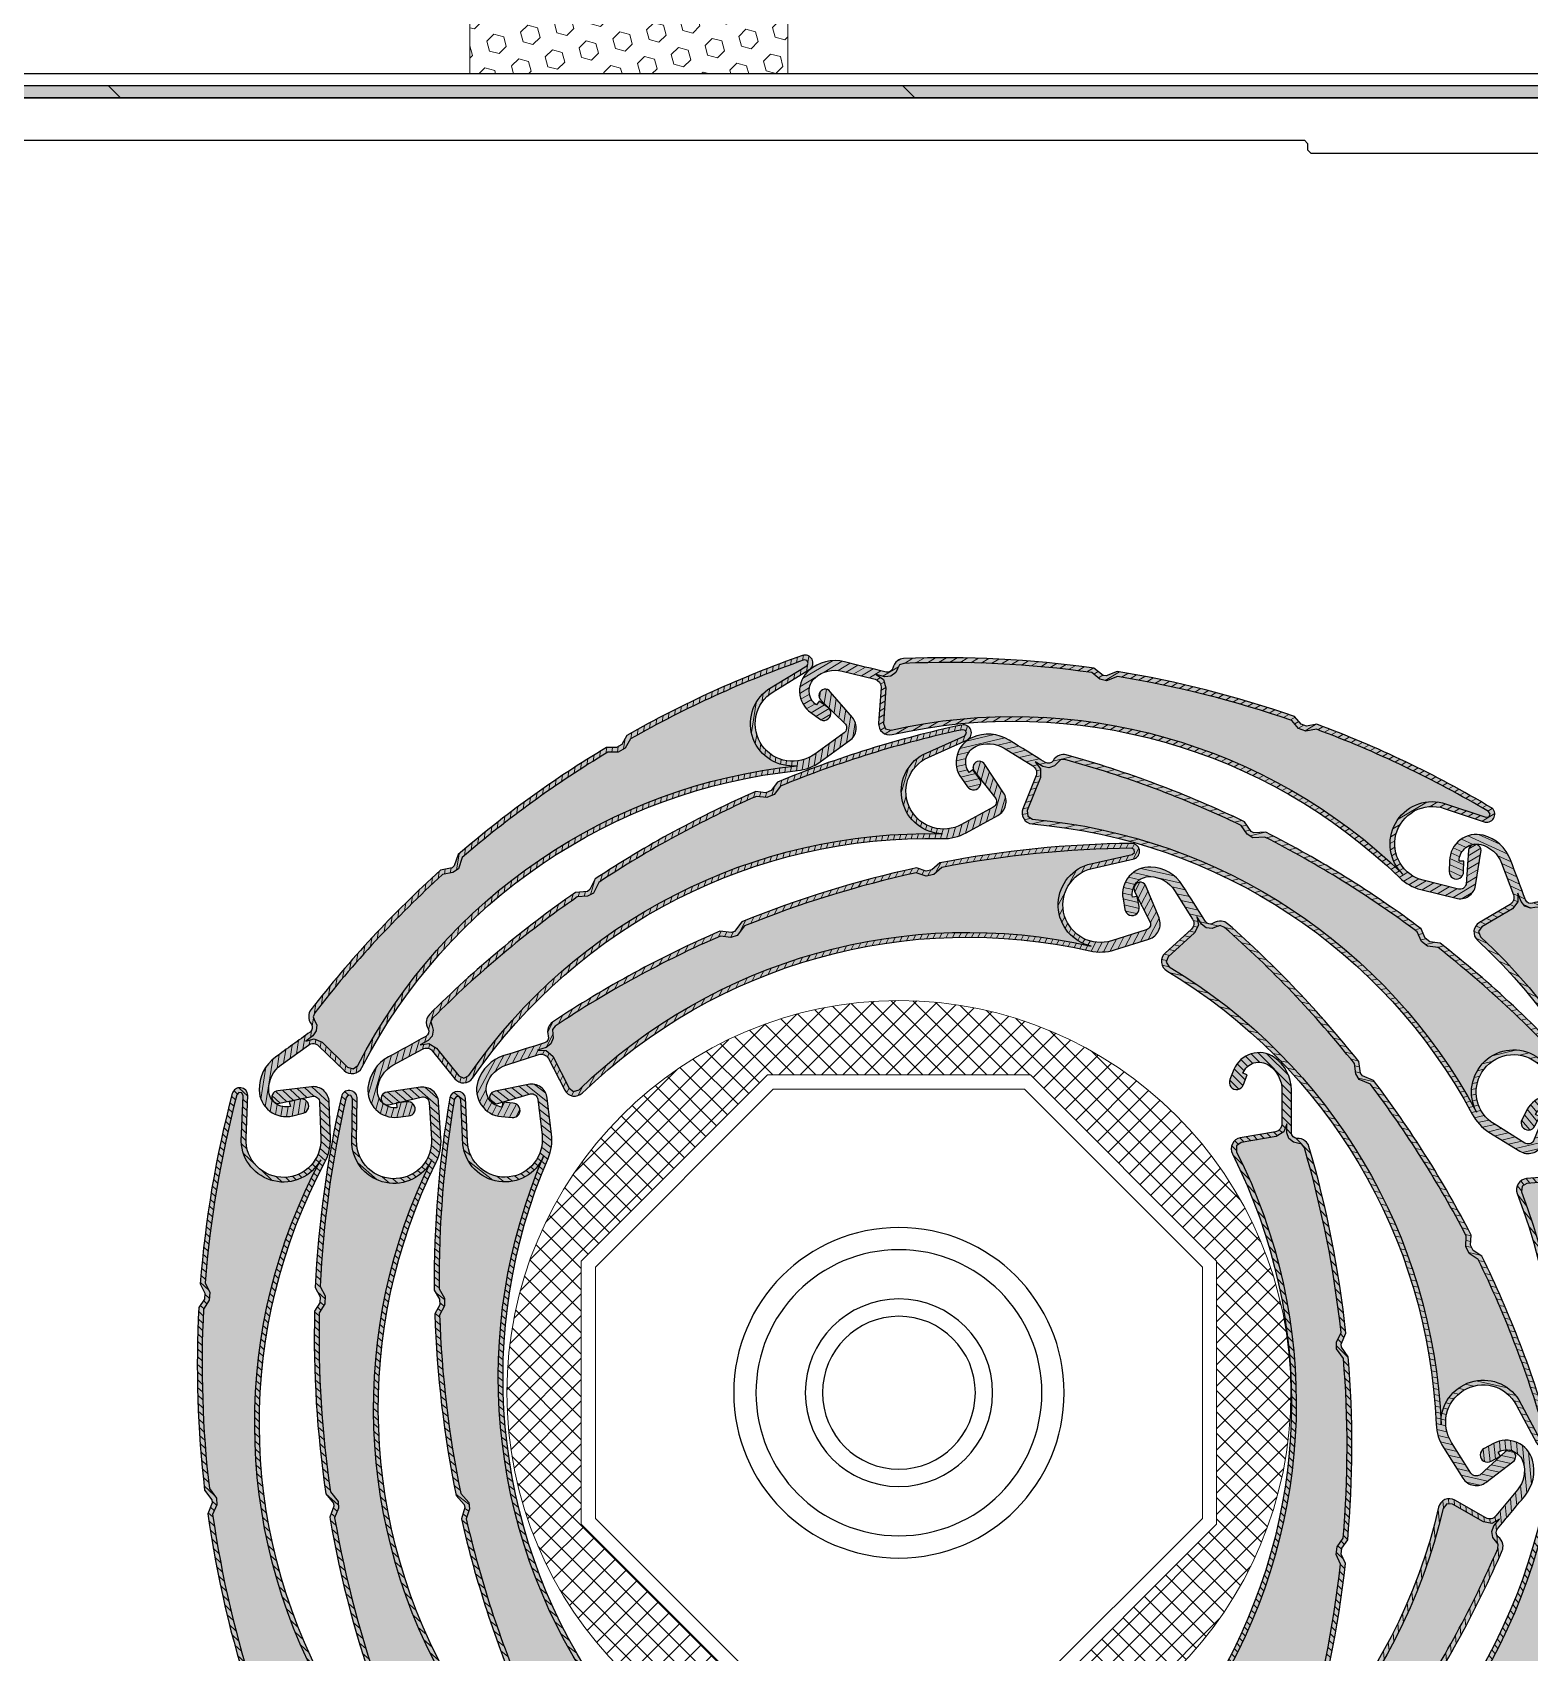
# Model space of a CAD drawing. Header units: millimetres. Extents: x 0 to 7790, y 0 to 17467.
# Drawn here: x 2991 to 3085.2, y 1820.2 to 1922.1 of the extents above; entities that cross this region are included whole.
import ezdxf

# ---------------------------------------------------------------- set-up
doc = ezdxf.new("R2010")
doc.units = ezdxf.units.MM
doc.layers.get('0').update_dxf_attribs({"lineweight": 15})
for name, color, linetype, lineweight in [('_MB_izolacje_0.09', 132, 'Continuous', 9), ('_MB_kreskowanie_izolacje_0.09', 136, 'Continuous', 9), ('_MB_kreskowanie_konstrukcje_0.09', 250, 'Continuous', 9), ('_MB_kreskowanie_pancerz_0.09', 137, 'Continuous', 9), ('_MB_kreskowanie_profile_0.09', 7, 'Continuous', 9), ('_MB_kreskowanie_tworzywo_0.09', 34, 'Continuous', 9), ('_MB_profile_0.25', 7, 'Continuous', 25), ('_MB_profile_stal_0.15', 181, 'Continuous', 15), ('_MB_profile_tworzywo_0.15', 33, 'Continuous', 15), ('_MB_solid', 7, 'Continuous', 9)]:
    doc.layers.add(name, color=color, linetype=linetype, lineweight=lineweight)
doc.layers.add('_MB_pomocnicze_niedrukowane', color=220, linetype='Continuous', lineweight=15, plot=False)

# ---------------------------------------------------------------- blocks, each defined once
blk = doc.blocks.new('-tasma_rozprezna20x5')
at = {"layer": '_MB_kreskowanie_izolacje_0.09'}
h = blk.add_hatch(dxfattribs=at)
h.set_pattern_fill('HEX', color=256, scale=0.2, angle=45, style=0, double=1)
h.set_pattern_definition([(45, (85.1508, -6081.9882), (-0.777713, 0.777713), [0.635, -1.27]), (165, (85.1508, -6081.9882), (-0.28466271, -1.0623757), [0.635, -1.27]), (105, (85.5998, -6081.5392), (-1.0623757, -0.28466271), [0.635, -1.27])])
h.paths.add_polyline_path([(20, 0), (0, 0), (0, -5), (20, -5)])
at = {"layer": '_MB_izolacje_0.09'}
blk.add_lwpolyline([(20, 0), (0, 0), (0, -5), (20, -5), (20, 0)], dxfattribs=at)
blk = doc.blocks.new("-BSP'165")
at = {"layer": '_MB_profile_0.25'}
blk.add_lwpolyline([(2.5, -166), (2, -166), (0, -164), (0, -2), (2, 0), (164, 0), (166, -2), (166, -83, -0.414214), (83, -166), (33.63, -166)], format="xyb", close=True, dxfattribs=at)
for points in [[(1.5, -165.5), (1.5, -54.7), (1.5, -3.5), (3.5, -1.5), (27.3, -1.5), (156.7, -1.5), (158.7, -3.5), (158.7, -22.71), (159.39, -24.23), (163.81, -28.03), (164.5, -29.55), (164.5, -83, -0.414214), (83, -164.5), (36.77, -164.5), (36.27, -164.63), (34.13, -165.87), (33.9, -166)], [(83, -161.82, 0.414214), (161.82, -83)], [(149.12, -4.18), (57.48, -4.18), (57.28, -4.38), (57.28, -4.78), (57.08, -4.98), (27.03, -4.98), (25.74, -6.1, -0.931945), (17.22, -5.5), (15.92, -4.18), (5.48, -4.18), (4.18, -5.48), (4.18, -57.48), (4.18, -126.35)]]:
    blk.add_lwpolyline(points, format="xyb", dxfattribs=at)
for radius in [10.4, 9, 5.9, 4.81]:
    blk.add_circle((83, -83), radius, dxfattribs=at)
blk = doc.blocks.new("-SK'G'165_a")
at = {"layer": '_MB_kreskowanie_profile_0.09'}
h = blk.add_hatch(dxfattribs=at)
h.set_pattern_fill('JIS_WOOD', color=256, scale=0.5)
h.set_pattern_definition([(45, (-82.25, 82.25), (-25, 25), [])])
h.paths.add_polyline_path([(79.5, 81.5), (81.5, 79.5), (81.5, 66.75), (81.05, 66.06), (80.25, 66.19), (80.04, 66.98), (81.38, 71.11), (80.65, 73.68), (78, 73.98), (76.71, 71.64), (77.63, 61.08), (78.38, 61.15), (77.46, 71.71), (78.34, 73.32), (80.17, 73.11), (80.67, 71.34), (79.32, 67.22, 1.171501), (82.25, 66.75), (82.25, 79.81), (79.81, 82.25), (-79.81, 82.25), (-82.25, 79.81), (-82.25, -67.11), (-82.29, -67.39), (-82.96, -73.86), (-83, -74.14), (-83, -81, 1), (-79, -81), (-79, -76), (-79.75, -76), (-79.75, -81), (-80.37, -82.08), (-81.62, -82.08), (-82.25, -81), (-82.25, -74.25), (-82.21, -73.97), (-81.54, -67.5), (-81.5, -67.21), (-81.5, 79.5), (-79.5, 81.5)])
at = {"layer": '_MB_solid'}
h = blk.add_hatch(color=256, dxfattribs=at)
h.dxf.hatch_style = 1
edge = h.paths.add_edge_path()
edge.add_line((81.5, 79.5), (81.5, 66.75))
edge.add_line((81.5, 66.75), (81.05, 66.06))
edge.add_line((81.05, 66.06), (80.25, 66.19))
edge.add_line((80.25, 66.19), (80.04, 66.98))
edge.add_line((80.04, 66.98), (81.38, 71.11))
edge.add_line((81.38, 71.11), (80.65, 73.68))
edge.add_line((80.65, 73.68), (78, 73.98))
edge.add_line((78, 73.98), (76.71, 71.64))
edge.add_line((76.71, 71.64), (77.63, 61.08))
edge.add_line((77.63, 61.08), (78.38, 61.15))
edge.add_line((78.38, 61.15), (77.46, 71.71))
edge.add_line((77.46, 71.71), (78.34, 73.32))
edge.add_line((78.34, 73.32), (80.17, 73.11))
edge.add_line((80.17, 73.11), (80.67, 71.34))
edge.add_line((80.67, 71.34), (79.32, 67.22))
edge.add_arc((80.75, 66.75), 1.5, 161.937, 360)
edge.add_line((82.25, 66.75), (82.25, 79.81))
edge.add_line((82.25, 79.81), (79.81, 82.25))
edge.add_line((79.81, 82.25), (-79.81, 82.25))
edge.add_line((-79.81, 82.25), (-82.25, 79.81))
edge.add_line((-82.25, 79.81), (-82.25, -67.11))
edge.add_line((-82.25, -67.11), (-82.29, -67.39))
edge.add_line((-82.29, -67.39), (-82.96, -73.86))
edge.add_line((-82.96, -73.86), (-83, -74.14))
edge.add_line((-83, -74.14), (-83, -81))
edge.add_arc((-81, -81), 2, 180, 360)
edge.add_line((-79, -81), (-79, -76))
edge.add_line((-79, -76), (-79.75, -76))
edge.add_line((-79.75, -76), (-79.75, -81))
edge.add_line((-79.75, -81), (-80.37, -82.08))
edge.add_line((-80.37, -82.08), (-81.62, -82.08))
edge.add_line((-81.62, -82.08), (-82.25, -81))
edge.add_line((-82.25, -81), (-82.25, -74.25))
edge.add_line((-82.25, -74.25), (-82.21, -73.97))
edge.add_line((-82.21, -73.97), (-81.54, -67.5))
edge.add_line((-81.54, -67.5), (-81.5, -67.21))
edge.add_line((-81.5, -67.21), (-81.5, 79.5))
edge.add_line((-81.5, 79.5), (-79.5, 81.5))
edge.add_line((-79.5, 81.5), (79.5, 81.5))
edge.add_line((79.5, 81.5), (81.5, 79.5))
at = {"layer": '_MB_profile_0.25'}
for points in [[(79.5, 81.5), (-79.5, 81.5), (-81.5, 79.5), (-81.5, -67.21)], [(-82.25, -67.11), (-82.25, 79.81), (-79.81, 82.25), (79.81, 82.25)]]:
    blk.add_lwpolyline(points, dxfattribs=at)
blk = doc.blocks.new("-SKP'D'MKT'165")
at = {"layer": '_MB_kreskowanie_profile_0.09'}
h = blk.add_hatch(dxfattribs=at)
h.set_pattern_fill('JIS_WOOD', color=256, scale=0.125)
h.set_pattern_definition([(45, (-1776.58411, -345.47922), (-0.0625, 0.0625), [])])
h.paths.add_polyline_path([(20.562, 15.765, 0.267949), (20.344, 16.144), (19.912, 16.394, -0.300966), (19.788, 16.641), (19.949, 17.945), (19.763, 17.968), (19.602, 16.663, 0.300966), (19.818, 16.231), (20.25, 15.982, -0.267949), (20.375, 15.765), (20.375, 0, -0.414214), (0, -20.375), (-5.303, -20.375), (-5.374, -20.385), (-7.43, -20.99), (-7.501, -21), (-9.188, -21), (-9.458, -20.844), (-9.458, -20.531), (-9.188, -20.375), (-7.938, -20.375), (-7.938, -20.188), (-9.188, -20.188, 1), (-9.188, -21.188), (-7.474, -21.188), (-7.403, -21.177), (-5.347, -20.573), (-5.276, -20.562), (0, -20.562, 0.414214), (20.562, 0)])
at = {"layer": '_MB_solid'}
h = blk.add_hatch(color=256, dxfattribs=at)
h.dxf.hatch_style = 1
h.paths.add_polyline_path([(20.562, 15.765, 0.267949), (20.344, 16.144), (19.912, 16.394, -0.300966), (19.788, 16.641), (19.949, 17.945), (19.763, 17.968), (19.602, 16.663, 0.300966), (19.818, 16.231), (20.25, 15.982, -0.267949), (20.375, 15.765), (20.375, 0, -0.414214), (0, -20.375), (-5.303, -20.375), (-5.374, -20.385), (-7.43, -20.99), (-7.501, -21), (-9.188, -21), (-9.458, -20.844), (-9.458, -20.531), (-9.188, -20.375), (-7.938, -20.375), (-7.938, -20.188), (-9.188, -20.188, 1), (-9.188, -21.188), (-7.474, -21.188), (-7.403, -21.177), (-5.347, -20.573), (-5.276, -20.562), (0, -20.562, 0.414214), (20.562, 0)])
at = {"layer": '_MB_profile_0.25'}
for points in [[(0, -20.562, 0.414214), (20.562, 0)], [(20.375, 0, -0.414214), (0, -20.375)]]:
    blk.add_lwpolyline(points, format="xyb", dxfattribs=at)
blk = doc.blocks.new("-SKP'D'MKT'165_rewizja")
at = {"layer": '_MB_pomocnicze_niedrukowane'}
for points in [[(27.41, 1.643, -0.414214), (17.555, -25.434)], [(17.634, -25.604, 0.414214), (27.58, 1.722)]]:
    blk.add_lwpolyline(points, format="xyb", dxfattribs=at)
blk = doc.blocks.new("-PW'40")
at = {"layer": '_MB_kreskowanie_tworzywo_0.09', "transparency": 33554687}
h = blk.add_hatch(dxfattribs=at)
h.set_pattern_fill('NET', color=256, scale=0.3, angle=315)
h.set_pattern_definition([(315, (17544.3199, -3264.4483), (0.67351921, 0.67351921), []), (45, (17544.3199, -3264.4483), (-0.67351921, 0.67351921), [])])
h.paths.add_polyline_path([(-24.62, 1.72, 0.014468), (-24.68, -0.29, 0.994043), (24.68, 0, 0.965686)])
h.paths.add_polyline_path([(-8.28, 20), (8.28, 20), (20, 8.28), (20, -8.28), (8.28, -20), (-8.28, -20), (-20, -8.28), (-20, 8.28)], flags=16)
h.paths.add_polyline_path([(-7.91, 19.1), (7.91, 19.1), (19.1, 7.91), (19.1, -7.91), (7.91, -19.1), (-7.91, -19.1), (-19.1, -7.91), (-19.1, 7.91)], flags=0)
h.paths.add_polyline_path([(10.5, 0, -1), (-10.5, 0, -1)], flags=0)
h.paths.add_polyline_path([(9.1, 0, -1), (-9.1, 0, -1)], flags=0)
h.paths.add_polyline_path([(5.75, 0, -1), (-5.75, 0, -1)], flags=0)
h.paths.add_polyline_path([(5.61, 0, -1), (-5.61, 0, -1)], flags=0)
h.paths.add_polyline_path([(4.6, 0, -1), (-4.6, 0, -1)], flags=0)
at = {"layer": '_MB_profile_tworzywo_0.15'}
blk.add_lwpolyline([(8.28, 20), (20, 8.28), (20, -8.28), (8.28, -20), (-8.28, -20), (-20, -8.28), (-20, 8.28), (-8.28, 20)], close=True, dxfattribs=at)
blk.add_circle((0, 0), 24.68, dxfattribs=at)
blk = doc.blocks.new('-SW40')
at = {"layer": '_MB_kreskowanie_konstrukcje_0.09', "transparency": 33554687}
h = blk.add_hatch(dxfattribs=at)
h.set_pattern_fill('STEEL', color=256, scale=0.8)
h.set_pattern_definition([(45, (0, 0), (-179.6, 179.6), []), (45, (0, 127), (-179.6, 179.6), [])])
h.paths.add_polyline_path([(-8.28, 20), (-20, 8.28), (-20, -8.28), (-8.28, -20), (8.28, -20), (20, -8.28), (20, 8.28), (8.28, 20)])
h.paths.add_polyline_path([(7.91, 19.1), (19.1, 7.91), (19.1, -7.91), (7.91, -19.1), (-7.91, -19.1), (-19.1, -7.91), (-19.1, 7.91), (-7.91, 19.1)], flags=16)
at = {"layer": '_MB_profile_stal_0.15'}
for points in [[(8.28, 20), (20, 8.28), (20, -8.28), (8.28, -20), (-8.28, -20), (-20, -8.28), (-20, 8.28), (-8.28, 20)], [(7.91, 19.1), (19.1, 7.91), (19.1, -7.91), (7.91, -19.1), (-7.91, -19.1), (-19.1, -7.91), (-19.1, 7.91), (-7.91, 19.1)]]:
    blk.add_lwpolyline(points, close=True, dxfattribs=at)
blk = doc.blocks.new('-PA39')
at = {"layer": '_MB_kreskowanie_pancerz_0.09', "transparency": 33554585}
h = blk.add_hatch(color=256, dxfattribs=at)
h.dxf.hatch_style = 1
h.paths.add_polyline_path([(0.08, -3.92), (0.08, -3.56), (-0.21, -3.35), (-2.42, -2.96), (-2.89, -2.68), (-3.08, -2.17), (-3.08, -2.73), (-3.21, -3.09), (-3.5, -3.33), (-3.76, -3.38), (-4.03, -3.45), (-4.19, -3.68, 0.044368), (-6.5, -15.3), (-6.22, -15.9), (-6.22, -16.32), (-6.65, -16.94, 0.042294), (-6.63, -28.24), (-6.25, -28.78), (-6.2, -29.27), (-6.47, -29.88, 0.044817), (-4.07, -41.65), (-3.94, -41.78), (-3.76, -41.75), (-3.68, -41.57), (-3.9, -38.71, -0.766351), (1.06, -37.37, -0.253133)])
at = {"layer": '_MB_kreskowanie_profile_0.09', "transparency": 33554687}
h = blk.add_hatch(dxfattribs=at)
h.set_pattern_fill('JIS_WOOD', color=256, scale=0.5)
h.paths.add_polyline_path([(0.34, -4.05, 0.502547), (-0.16, -3.05), (-2.37, -2.66, -0.36397), (-2.78, -2.17), (-2.78, -0.04, -0.246375), (-1.96, 1.52, -0.481874), (-0.32, 1.02), (-0.6, 0.91), (-0.35, 0.3, 1.048388), (0.49, 0.63), (0.24, 1.25, 0.482214), (-2.31, 2.01, 0.245225), (-3.38, -0.04, 0.000007), (-3.38, -2.73, -0.412816), (-3.73, -3.08, 0.182105), (-4.25, -3.25, 0.150998), (-4.48, -3.59, 0.044662), (-6.8, -15.35), (-6.5, -16.03), (-6.52, -16.22), (-6.95, -16.84, 0.042903), (-6.92, -28.35), (-6.55, -28.87), (-6.51, -29.24), (-6.78, -29.84, 0.045251), (-4.36, -41.73, 0.854235), (-3.38, -41.6), (-3.59, -38.89, -0.436263), (-1.25, -36.35, -0.415132), (1.12, -38.71), (1.12, -40.99, -0.414214), (0.72, -41.39), (-1.41, -41.02, 1.095607), (-1.48, -41.81), (0.64, -41.99, 0.438424), (1.72, -40.99), (1.72, -38.71, 0.132077), (1.32, -37.22, -0.253143)])
h.paths.add_polyline_path([(1.06, -37.38, 0.766975), (-3.9, -38.71), (-3.68, -41.57), (-3.76, -41.75), (-3.94, -41.78), (-4.07, -41.65, -0.044817), (-6.47, -29.88), (-6.2, -29.27), (-6.25, -28.78), (-6.63, -28.24, -0.042294), (-6.65, -16.94), (-6.22, -16.32), (-6.22, -15.9), (-6.5, -15.3, -0.044368), (-4.19, -3.68), (-4.03, -3.45), (-3.76, -3.38), (-3.5, -3.33), (-3.21, -3.09), (-3.08, -2.73), (-3.08, -2.17), (-2.89, -2.68), (-2.42, -2.96), (-0.21, -3.35), (0.08, -3.56), (0.08, -3.92, 0.253165)], flags=16)
at = {"layer": '_MB_solid', "transparency": 33554687}
h = blk.add_hatch(color=256, dxfattribs=at)
h.dxf.hatch_style = 1
h.paths.add_polyline_path([(-2.78, -0.04, -0.246375), (-1.96, 1.52, -0.481874), (-0.32, 1.02), (-0.6, 0.91), (-0.35, 0.3, 1.048388), (0.49, 0.63), (0.24, 1.25, 0.482214), (-2.31, 2.01, 0.245225), (-3.38, -0.04, 0.000007), (-3.38, -2.73, -0.412816), (-3.73, -3.08, 0.182105), (-4.25, -3.25, 0.150998), (-4.48, -3.59, 0.044662), (-6.8, -15.35), (-6.5, -16.03), (-6.52, -16.22), (-6.95, -16.84, 0.042903), (-6.92, -28.35), (-6.55, -28.87), (-6.51, -29.24), (-6.78, -29.84, 0.045251), (-4.36, -41.73, 0.854235), (-3.38, -41.6), (-3.59, -38.89, -0.436263), (-1.25, -36.35, -0.415132), (1.12, -38.71), (1.12, -40.99, -0.414214), (0.72, -41.39), (-1.41, -41.02, 1.095607), (-1.48, -41.81), (0.64, -41.99, 0.438424), (1.72, -40.99), (1.72, -38.71, 0.132077), (1.32, -37.22, -0.253143), (0.34, -4.05, 0.502547), (-0.16, -3.05), (-2.37, -2.66, -0.36397), (-2.78, -2.17)])
h.paths.add_polyline_path([(-3.08, -2.17), (-2.89, -2.68), (-2.42, -2.96), (-0.21, -3.35), (0.08, -3.56), (0.08, -3.92, 0.253165), (1.06, -37.38, 0.766975), (-3.9, -38.71), (-3.68, -41.57), (-3.76, -41.75), (-3.94, -41.78), (-4.07, -41.65, -0.044817), (-6.47, -29.88), (-6.2, -29.27), (-6.25, -28.78), (-6.63, -28.24, -0.042294), (-6.65, -16.94), (-6.22, -16.32), (-6.22, -15.9), (-6.5, -15.3, -0.044368), (-4.19, -3.68), (-4.03, -3.45), (-3.76, -3.38), (-3.5, -3.33), (-3.21, -3.09), (-3.08, -2.73)], flags=16)
at = {"layer": '_MB_profile_0.25'}
blk.add_lwpolyline([(-1.48, -41.81, -1.095607), (-1.41, -41.02), (0.72, -41.39, 0.414214), (1.12, -40.99), (1.12, -38.71, 0.415248), (-1.25, -36.35, 0.436263), (-3.59, -38.89), (-3.38, -41.6, -0.854235), (-4.36, -41.73, -0.045251), (-6.78, -29.84), (-6.51, -29.24), (-6.55, -28.87), (-6.92, -28.35, -0.042903), (-6.95, -16.84), (-6.52, -16.22), (-6.5, -16.03), (-6.8, -15.35, -0.044662), (-4.48, -3.59, -0.150998), (-4.25, -3.25, -0.182105), (-3.73, -3.08, 0.412816), (-3.38, -2.73, -0.000007), (-3.38, -0.04, -0.245225), (-2.31, 2.01, -0.482214), (0.24, 1.25), (0.49, 0.63, -1.048388), (-0.35, 0.3), (-0.6, 0.91), (-0.32, 1.02, 0.481874), (-1.96, 1.52, 0.246375), (-2.78, -0.04), (-2.78, -2.17, 0.36397), (-2.37, -2.66), (-0.16, -3.05, -0.502546), (0.34, -4.05, 0.253143), (1.32, -37.22, -0.132077), (1.72, -38.71), (1.72, -40.99, -0.438424), (0.64, -41.99)], format="xyb", close=True, dxfattribs=at)
blk.add_lwpolyline([(1.06, -37.38, 0.766663), (-3.9, -38.71), (-3.68, -41.57), (-3.76, -41.75), (-3.94, -41.78), (-4.07, -41.65, -0.044817), (-6.47, -29.88), (-6.2, -29.27), (-6.25, -28.78), (-6.63, -28.24, -0.042294), (-6.65, -16.94), (-6.22, -16.32), (-6.22, -15.9), (-6.5, -15.3, -0.044368), (-4.19, -3.68), (-4.03, -3.45), (-3.76, -3.38), (-3.5, -3.33), (-3.21, -3.09), (-3.08, -2.73), (-3.08, -2.17), (-2.89, -2.68), (-2.42, -2.96), (-0.21, -3.35), (0.08, -3.56), (0.08, -3.92, 0.253149), (1.06, -37.38)], format="xyb", dxfattribs=at)
blk = doc.blocks.new("-PA39_PPDO53_SKP'165")
for p, rotation in [((4.28, 42.73), 284.0410670679857), ((37.29, 18.36), 234.0347696138884), ((-5.12, 38.22), 301.7205558331788), ((30.55, 18.15), 241.2867221548404), ((-35.32, 32.39), 339.5091362148643), ((23.9, 17.98), 252.6666360565293), ((-14.98, 30.15), 327.5852778650159), ((18.96, -22.36), 173.1498343547709), ((28.05, -22.72), 176.3046066198934), ((36.18, -22.73), 178.0385009170532), ((-39.65, 16.53), 5.567682566355526), ((-36.82, -4.31), 39.7081979608466)]:
    blk.add_blockref('-PA39', p, dxfattribs=dict(rotation=rotation))
blk.add_blockref('-PA39', (-21.33, 19.09))
blk = doc.blocks.new('*U398')
for name, p in [("-BSP'165", (0, 166)), ("-SK'G'165_a", (83, 83)), ("-PA39_PPDO53_SKP'165", (83, 83)), ("-PW'40", (83, 83)), ('-SW40', (83, 83))]:
    blk.add_blockref(name, p)
at = {"xscale": 3.999999999999996, "yscale": 3.999999999999996, "zscale": 3.999999999999996, "rotation": 353.3339336090741}
blk.add_blockref("-SKP'D'MKT'165_rewizja", (75.88, 92.65), dxfattribs=at)
at = {"xscale": 4, "yscale": 4, "zscale": 4}
blk.add_blockref("-SKP'D'MKT'165", (83, 83), dxfattribs=at)

msp = doc.modelspace()

# ---------------------------------------------------------------- block references
msp.add_blockref('-tasma_rozprezna20x5', (3018.5, 1924.502))
at = {"xscale": -1}
msp.add_blockref('*U398', (3128.501, 1753.503), dxfattribs=at)

doc.saveas('drawing.dxf')
